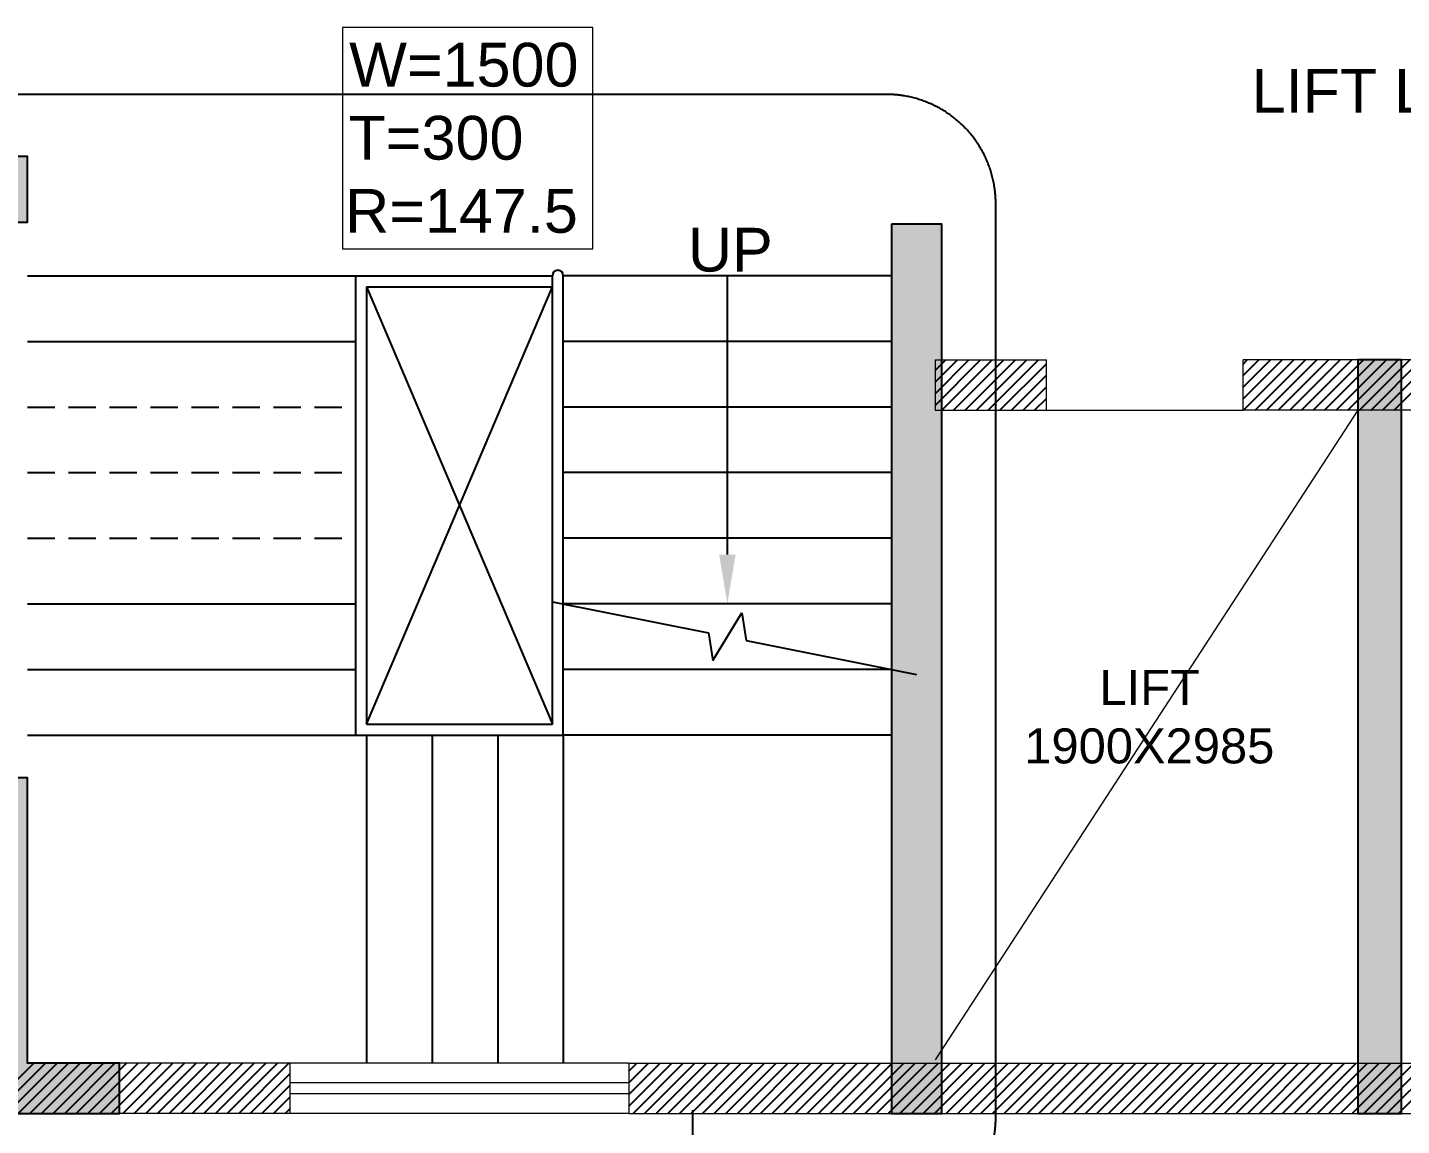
# Model space of a CAD drawing. Header units: millimetres. Extents: x 1277257 to 1543892, y 206696 to 309376.
# Drawn here: x 1331532 to 1337815, y 288847 to 293866 of the extents above; entities that cross this region are included whole.
import ezdxf

# ---------------------------------------------------------------- set-up
doc = ezdxf.new("R2010")
doc.units = ezdxf.units.MM
doc.header["$LTSCALE"] = 500
doc.header["$MEASUREMENT"] = 0
doc.linetypes.add('HIDDEN', pattern=[0.375, 0.25, -0.125])
for name, color, linetype, true_color in [('A-TAG', 7, 'Continuous', 0xef00ef), ('RAILING', 7, 'Continuous', 0xadadad), ('STAIR', 7, 'Continuous', 0x3f4f7f)]:
    doc.layers.add(name, color=color, linetype=linetype, true_color=true_color)
for name, color, linetype in [('AHC-A-FURNITURE', 2, 'Continuous'), ('TEXT-RM NAME', 6, 'Continuous'), ('TOWER AREA COLUMN.', 6, 'Continuous')]:
    doc.layers.add(name, color=color, linetype=linetype)
for name, color, linetype, lineweight in [('CILL', 8, 'Continuous', 13), ('TEXT-COMMON AREA', 7, 'Continuous', 20), ('TILE', 252, 'Continuous', 13), ('TOWER COL HATCH', 253, 'Continuous', 20), ('Wall', 2, 'Continuous', 15), ('WIN', 144, 'Continuous', 15)]:
    doc.layers.add(name, color=color, linetype=linetype, lineweight=lineweight)
doc.styles.add('ARIAL', font='arial.ttf')
doc.styles.get("Standard").update_dxf_attribs({"font": 'arial.ttf'})

msp = doc.modelspace()

# ---------------------------------------------------------------- hatches: boundary and pattern name
at = {"layer": 'TOWER COL HATCH'}
h = msp.add_hatch(color=253, dxfattribs=at)
h.dxf.hatch_style = 1
h.paths.add_polyline_path([(1330932.1, 293276.4), (1330932.1, 292976.4), (1331532.1, 292976.4), (1331532.1, 293276.4)])
h = msp.add_hatch(color=253, dxfattribs=at)
h.dxf.hatch_style = 1
h.paths.add_polyline_path([(1335482.1, 292966.4), (1335482.1, 288901.2), (1335712.1, 288901.2), (1335712.1, 292116.4), (1335712.1, 292346.4), (1335712.1, 292966.4)])
h = msp.add_hatch(color=253, dxfattribs=at)
h.dxf.hatch_style = 1
h.paths.add_polyline_path([(1337814.6, 292346.4), (1337614.6, 292346.4), (1337614.6, 292116.4), (1337614.6, 288901.2), (1337814.6, 288901.2), (1337814.6, 292116.4)])
h = msp.add_hatch(color=253, dxfattribs=at)
h.dxf.hatch_style = 1
h.paths.add_polyline_path([(1331302.1, 290436.2), (1331302.1, 288901.2), (1331952.1, 288901.2), (1331952.1, 289131.2), (1331532.1, 289131.2), (1331532.1, 290436.2)])

# ---------------------------------------------------------------- linework, layer by layer
at = {"color": 6, "linetype": 'Continuous'}
msp.add_line((1334572.1, 288916.8), (1334572.1, 286951.4), dxfattribs=at)
at = {"layer": 'A-TAG', "linetype": 'HIDDEN', "ltscale": 100}
for p, q in [((1335459.3, 293560.2), (1331471.5, 293560.2)), ((1335959.3, 288882.6), (1335959.3, 293060.2))]:
    msp.add_line(p, q, dxfattribs=at)
for centre, start, end in [((1335459.3, 293060.2), 0, 90), ((1335459.3, 288882.6), 270, 0)]:
    msp.add_arc(centre, 500, start, end, dxfattribs=at)
at = {"layer": 'AHC-A-FURNITURE', "color": 1, "linetype": 'Continuous', "ltscale": 50, "true_color": 0xff0000}
for p, q in [((1335682.1, 292297.7), (1335730.8, 292346.4)), ((1335682.1, 292244.7), (1335783.8, 292346.4)), ((1335682.1, 292191.7), (1335836.8, 292346.4)), ((1335682.1, 292138.6), (1335889.9, 292346.4)), ((1335712.9, 292116.4), (1335942.9, 292346.4)), ((1335765.9, 292116.4), (1335995.9, 292346.4)), ((1335819, 292116.4), (1336049, 292346.4)), ((1335872, 292116.4), (1336102, 292346.4)), ((1335925, 292116.4), (1336155, 292346.4)), ((1335978.1, 292116.4), (1336190.8, 292329.2)), ((1337090.8, 292327.6), (1337109.6, 292346.4)), ((1337090.8, 292274.6), (1337162.7, 292346.4)), ((1337090.8, 292221.6), (1337215.7, 292346.4)), ((1337090.8, 292168.5), (1337268.7, 292346.4)), ((1337091.8, 292116.4), (1337321.8, 292346.4)), ((1337144.8, 292116.4), (1337374.8, 292346.4)), ((1337197.8, 292116.4), (1337427.8, 292346.4)), ((1337250.9, 292116.4), (1337480.9, 292346.4)), ((1337303.9, 292116.4), (1337533.9, 292346.4)), ((1337356.9, 292116.4), (1337586.9, 292346.4)), ((1337410, 292116.4), (1337640, 292346.4)), ((1337463, 292116.4), (1337693, 292346.4)), ((1337516, 292116.4), (1337746, 292346.4)), ((1337569.1, 292116.4), (1337799.1, 292346.4)), ((1337622.1, 292116.4), (1337852.1, 292346.4)), ((1337675.1, 292116.4), (1337905.1, 292346.4)), ((1337728.2, 292116.4), (1337958.2, 292346.4)), ((1337781.2, 292116.4), (1338011.2, 292346.4)), ((1336031.1, 292116.4), (1336190.8, 292276.1)), ((1336084.1, 292116.4), (1336190.8, 292223.1)), ((1336137.2, 292116.4), (1336190.8, 292170.1)), ((1336190.2, 292116.4), (1336190.8, 292117)), ((1331331, 288901.2), (1331561, 289131.2)), ((1331384, 288901.2), (1331614, 289131.2)), ((1331437.1, 288901.2), (1331667.1, 289131.2)), ((1331490.1, 288901.2), (1331720.1, 289131.2)), ((1331543.1, 288901.2), (1331773.1, 289131.2)), ((1331596.2, 288901.2), (1331826.2, 289131.2)), ((1331649.2, 288901.2), (1331879.2, 289131.2)), ((1331702.2, 288901.2), (1331932.2, 289131.2)), ((1331755.3, 288901.2), (1331985.3, 289131.2)), ((1331808.3, 288901.2), (1332038.3, 289131.2)), ((1331861.3, 288901.2), (1332091.3, 289131.2)), ((1331914.4, 288901.2), (1332144.4, 289131.2)), ((1331967.4, 288901.2), (1332197.4, 289131.2)), ((1332020.4, 288901.2), (1332250.4, 289131.2)), ((1332073.5, 288901.2), (1332303.5, 289131.2)), ((1332126.5, 288901.2), (1332356.5, 289131.2)), ((1332179.5, 288901.2), (1332409.5, 289131.2)), ((1332232.6, 288901.2), (1332462.6, 289131.2)), ((1332285.6, 288901.2), (1332515.6, 289131.2)), ((1332338.6, 288901.2), (1332568.6, 289131.2)), ((1332391.7, 288901.2), (1332621.7, 289131.2)), ((1332444.7, 288901.2), (1332674.7, 289131.2)), ((1332497.7, 288901.2), (1332727.7, 289131.2)), ((1334282.1, 289094.6), (1334318.7, 289131.2)), ((1334282.1, 289041.6), (1334371.7, 289131.2)), ((1334282.1, 288988.5), (1334424.8, 289131.2)), ((1334282.1, 288935.5), (1334477.8, 289131.2)), ((1334300.8, 288901.2), (1334530.8, 289131.2)), ((1334353.9, 288901.2), (1334583.9, 289131.2)), ((1334406.9, 288901.2), (1334636.9, 289131.2)), ((1334459.9, 288901.2), (1334689.9, 289131.2)), ((1334513, 288901.2), (1334743, 289131.2)), ((1334566, 288901.2), (1334796, 289131.2)), ((1334619, 288901.2), (1334849, 289131.2)), ((1334672.1, 288901.2), (1334902.1, 289131.2)), ((1334725.1, 288901.2), (1334955.1, 289131.2)), ((1334778.1, 288901.2), (1335008.1, 289131.2)), ((1334831.2, 288901.2), (1335061.2, 289131.2)), ((1334884.2, 288901.2), (1335114.2, 289131.2)), ((1334937.2, 288901.2), (1335167.2, 289131.2)), ((1334990.3, 288901.2), (1335220.3, 289131.2)), ((1335043.3, 288901.2), (1335273.3, 289131.2)), ((1335096.3, 288901.2), (1335326.3, 289131.2)), ((1335149.4, 288901.2), (1335379.4, 289131.2)), ((1335202.4, 288901.2), (1335432.4, 289131.2)), ((1335255.4, 288901.2), (1335485.4, 289131.2)), ((1335308.5, 288901.2), (1335538.5, 289131.2)), ((1335361.5, 288901.2), (1335591.5, 289131.2)), ((1335414.5, 288901.2), (1335644.5, 289131.2)), ((1335467.6, 288901.2), (1335697.6, 289131.2)), ((1335520.6, 288901.2), (1335750.6, 289131.2)), ((1335573.6, 288901.2), (1335803.6, 289131.2)), ((1335626.7, 288901.2), (1335856.7, 289131.2)), ((1335679.7, 288901.2), (1335909.7, 289131.2)), ((1335732.7, 288901.2), (1335962.7, 289131.2)), ((1335785.8, 288901.2), (1336015.8, 289131.2)), ((1335838.8, 288901.2), (1336068.8, 289131.2)), ((1335891.8, 288901.2), (1336121.8, 289131.2)), ((1335944.9, 288901.2), (1336174.9, 289131.2)), ((1335997.9, 288901.2), (1336227.9, 289131.2)), ((1336050.9, 288901.2), (1336280.9, 289131.2)), ((1336104, 288901.2), (1336334, 289131.2)), ((1336157, 288901.2), (1336387, 289131.2)), ((1336210, 288901.2), (1336440, 289131.2)), ((1336263.1, 288901.2), (1336493.1, 289131.2)), ((1336316.1, 288901.2), (1336546.1, 289131.2)), ((1336369.1, 288901.2), (1336599.1, 289131.2)), ((1336422.2, 288901.2), (1336652.2, 289131.2)), ((1336475.2, 288901.2), (1336705.2, 289131.2)), ((1336528.2, 288901.2), (1336758.2, 289131.2)), ((1336581.3, 288901.2), (1336811.3, 289131.2)), ((1336634.3, 288901.2), (1336864.3, 289131.2)), ((1336687.3, 288901.2), (1336917.3, 289131.2)), ((1336740.4, 288901.2), (1336970.4, 289131.2)), ((1336793.4, 288901.2), (1337023.4, 289131.2)), ((1336846.4, 288901.2), (1337076.4, 289131.2)), ((1336899.5, 288901.2), (1337129.5, 289131.2)), ((1336952.5, 288901.2), (1337182.5, 289131.2)), ((1337005.5, 288901.2), (1337235.5, 289131.2)), ((1337058.6, 288901.2), (1337288.6, 289131.2)), ((1337111.6, 288901.2), (1337341.6, 289131.2)), ((1337164.6, 288901.2), (1337394.6, 289131.2)), ((1337217.7, 288901.2), (1337447.7, 289131.2)), ((1337270.7, 288901.2), (1337500.7, 289131.2)), ((1337323.7, 288901.2), (1337553.7, 289131.2)), ((1337376.8, 288901.2), (1337606.8, 289131.2)), ((1337429.8, 288901.2), (1337659.8, 289131.2)), ((1337482.8, 288901.2), (1337712.8, 289131.2)), ((1337535.9, 288901.2), (1337765.9, 289131.2)), ((1337588.9, 288901.2), (1337818.9, 289131.2)), ((1337641.9, 288901.2), (1337871.9, 289131.2)), ((1337695, 288901.2), (1337925, 289131.2)), ((1337748, 288901.2), (1337978, 289131.2)), ((1337801, 288901.2), (1338031, 289131.2)), ((1332550.8, 288901.2), (1332732.1, 289082.6)), ((1332603.8, 288901.2), (1332732.1, 289029.5)), ((1332656.8, 288901.2), (1332732.1, 288976.5)), ((1332709.9, 288901.2), (1332732.1, 288923.5))]:
    msp.add_line(p, q, dxfattribs=at)
at = {"layer": 'CILL'}
msp.add_line((1336190.8, 292116.4), (1337090.8, 292116.4), dxfattribs=at)
at = {"layer": 'RAILING'}
for p, q in [((1333932.1, 291238.1), (1333932.1, 292731.2)), ((1333982.1, 291231.2), (1333982.1, 292731.2))]:
    msp.add_line(p, q, dxfattribs=at)
msp.add_arc((1333957.1, 292731.2), 25, 0, 180, dxfattribs=at)
at = {"layer": 'STAIR', "color": 252, "linetype": 'HIDDEN', "ltscale": 100}
for p, q in [((1331532.1, 292731.2), (1333032.1, 292731.2)), ((1333032.1, 292731.2), (1333032.1, 290631.2)), ((1333032.1, 292731.2), (1333932.1, 292731.2)), ((1333082.1, 292681.2), (1333082.1, 290681.2)), ((1333082.1, 292681.2), (1333932.1, 292681.2)), ((1333082.1, 290681.2), (1333932.1, 292681.2)), ((1333082.1, 292681.2), (1333932.1, 290681.2)), ((1331532.1, 292431.2), (1333032.1, 292431.2)), ((1331532.1, 291231.2), (1333032.1, 291231.2)), ((1333932.1, 290681.2), (1333932.1, 291241.2)), ((1333982.1, 290631.2), (1333982.1, 291231.2)), ((1331532.1, 290931.2), (1333032.1, 290931.2)), ((1335482.1, 290931.2), (1333982.1, 290931.2)), ((1331532.1, 290631.2), (1333032.1, 290631.2)), ((1333032.1, 290631.2), (1333982.1, 290631.2)), ((1333082.1, 290681.2), (1333932.1, 290681.2)), ((1333082.1, 290631.2), (1333082.1, 289131.2)), ((1333382.1, 290631.2), (1333382.1, 289131.2)), ((1333682.1, 290631.2), (1333682.1, 289131.2)), ((1335482.1, 290631.2), (1333982.1, 290631.2)), ((1333982.1, 290631.2), (1333982.1, 289131.2))]:
    msp.add_line(p, q, dxfattribs=at)
at = {"layer": 'STAIR'}
for p, q in [((1335482.1, 292731.2), (1333982.1, 292731.2)), ((1335482.1, 292431.2), (1333982.1, 292431.2)), ((1335482.1, 292131.2), (1333982.1, 292131.2)), ((1335482.1, 291831.2), (1333982.1, 291831.2)), ((1335482.1, 291531.2), (1333982.1, 291531.2)), ((1335482.1, 291231.2), (1333982.1, 291231.2))]:
    msp.add_line(p, q, dxfattribs=at)
at = {"layer": 'STAIR', "color": 252, "linetype": 'HIDDEN'}
for p, q in [((1331532.1, 292131.2), (1333032.1, 292131.2)), ((1331532.1, 291831.2), (1333032.1, 291831.2)), ((1331532.1, 291531.2), (1333032.1, 291531.2))]:
    msp.add_line(p, q, dxfattribs=at)
at = {"layer": 'TEXT-COMMON AREA'}
for p, q in [((1334117.4, 293866.2), (1332972.6, 293866.2)), ((1332972.6, 293866.2), (1332972.6, 292853.9)), ((1334117.4, 292853.9), (1334117.4, 293866.2)), ((1332972.6, 292853.9), (1334117.4, 292853.9))]:
    msp.add_line(p, q, dxfattribs=at)
at = {"layer": 'TEXT-RM NAME'}
for p, q in [((1333932.1, 291241.2), (1334646.3, 291098.4)), ((1334665.6, 290971.9), (1334798.6, 291190.5)), ((1334798.6, 291190.5), (1334817.9, 291064.1)), ((1334646.3, 291098.4), (1334665.6, 290971.9)), ((1334817.9, 291064.1), (1335597.1, 290908.2))]:
    msp.add_line(p, q, dxfattribs=at)
msp.add_lwpolyline([(1334732.1, 291456.2), (1334732.1, 292731.2)], dxfattribs=at)
msp.add_solid([(1334769.6, 291456.2), (1334732.1, 291231.2), (1334694.6, 291456.2)], dxfattribs=at)
at = {"layer": 'TILE', "linetype": 'HIDDEN', "ltscale": 45}
msp.add_line((1337614.6, 292116.4), (1335682.1, 289146.4), dxfattribs=at)
at = {"layer": 'TOWER AREA COLUMN.'}
msp.add_lwpolyline([(1330932.1, 293276.4), (1330932.1, 292976.4), (1331532.1, 292976.4), (1331532.1, 293276.4)], close=True, dxfattribs=at)
for points in [[(1335482.1, 292966.4), (1335482.1, 288901.2), (1335712.1, 288901.2), (1335712.1, 292116.4), (1335712.1, 292116.4), (1335712.1, 292346.4), (1335712.1, 292346.4), (1335712.1, 292966.4), (1335482.1, 292966.4)], [(1337814.6, 292346.4), (1337614.6, 292346.4), (1337614.6, 292116.4), (1337614.6, 292116.4), (1337614.6, 288901.2), (1337814.6, 288901.2), (1337814.6, 292116.4), (1337814.6, 292116.4), (1337814.6, 292346.4)], [(1331302.1, 290436.2), (1331302.1, 288901.2), (1331952.1, 288901.2), (1331952.1, 289131.2), (1331532.1, 289131.2), (1331532.1, 290436.2), (1331302.1, 290436.2)]]:
    msp.add_lwpolyline(points, dxfattribs=at)
at = {"layer": 'Wall'}
for p, q in [((1335682.1, 292346.4), (1336190.8, 292346.4)), ((1335682.1, 292346.4), (1335682.1, 292116.4)), ((1336190.8, 292116.4), (1336190.8, 292346.4)), ((1338338.3, 292346.4), (1337090.8, 292346.4)), ((1337090.8, 292116.4), (1337090.8, 292346.4)), ((1335682.1, 292116.4), (1336190.8, 292116.4)), ((1338338.3, 292116.4), (1337090.8, 292116.4))]:
    msp.add_line(p, q, dxfattribs=at)
at = {"layer": 'Wall', "linetype": 'Continuous'}
for p, q in [((1332732.1, 289131.2), (1331532.1, 289131.2)), ((1332732.1, 289131.2), (1332732.1, 288901.2)), ((1334282.1, 289131.2), (1339947.1, 289131.2)), ((1334282.1, 289131.2), (1334282.1, 288901.2)), ((1332732.1, 288901.2), (1331302.1, 288901.2)), ((1334282.1, 288901.2), (1339947.1, 288901.2))]:
    msp.add_line(p, q, dxfattribs=at)
at = {"layer": 'WIN'}
for p, q in [((1334282.1, 289131.2), (1332732.1, 289131.2)), ((1334282.1, 289041.4), (1332732.1, 289041.4)), ((1334282.1, 288991.4), (1332732.1, 288991.4)), ((1334282.1, 288901.2), (1332732.1, 288901.2))]:
    msp.add_line(p, q, dxfattribs=at)

# ---------------------------------------------------------------- texts
at = {"layer": 'TEXT-COMMON AREA'}
for s, p in [('W=1500', (1333003.1, 293596.1)), ('T=300', (1332999.9, 293262)), ('R=147.5', (1332984.5, 292927.8))]:
    msp.add_text(s, height=200, rotation=360, dxfattribs=at).set_placement(p)
at = {"layer": 'TEXT-RM NAME'}
msp.add_text('LIFT LOBBY', height=200, dxfattribs=at).set_placement((1337128.9, 293477.1))
at = {"layer": 'TEXT-RM NAME', "style": 'ARIAL'}
msp.add_text('UP', height=200, dxfattribs=at).set_placement((1334551.9, 292750.4, 0))
at = {"layer": 'TEXT-RM NAME'}
for s, p in [('LIFT', (1336433.5, 290769.4)), ('1900X2985', (1336089.7, 290502))]:
    msp.add_text(s, height=160, rotation=360, dxfattribs=at).set_placement(p)

doc.saveas('drawing.dxf')
